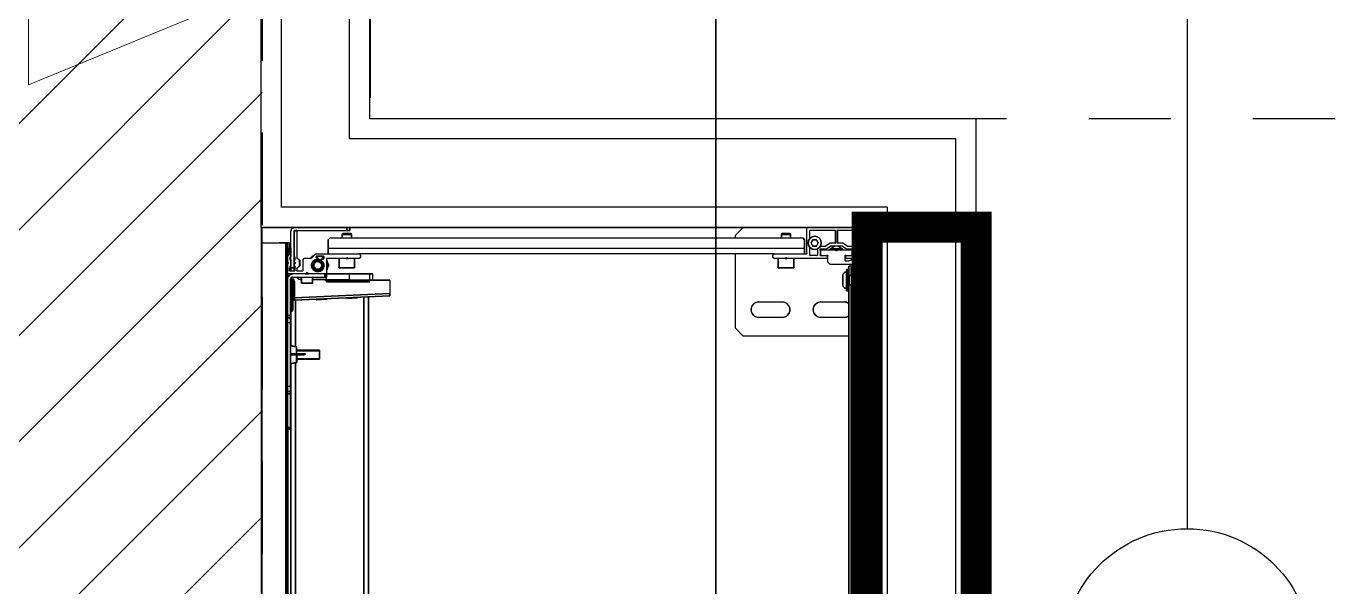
# Model space of a CAD drawing. Header units: centimetres. Extents: x -58072 to 12532, y -30603 to 6224.
# Drawn here: x 10815 to 10899.3, y 4366.7 to 4402.8 of the extents above; entities that cross this region are included whole.
import ezdxf

# ---------------------------------------------------------------- set-up
doc = ezdxf.new("R2010")
doc.units = ezdxf.units.CM
for name, pattern in [('ISO-03', [1.5, 0.6, -0.9]), ('Style de ligne -1', [0.41664, 0.20828, -0.20836]), ('VW-01', [0.41656, 0.20828, -0.20828])]:
    doc.linetypes.add(name, pattern=pattern)
for name, color, linetype in [('B Aménagement intérieur', 252, 'Continuous'), ('B Faux plafonds', 252, 'Continuous'), ('B Faux plafonds_Hatch', 9, 'Continuous'), ('B Général', 252, 'Continuous'), ('C ANNOTATIONS-prestations', 252, 'Continuous'), ('C ANNOTATIONS-textes-numérotation gaine', 252, 'ISO-03'), ('D SURFACES-shab', 252, 'Continuous'), ('F REMPLISSAGE-vert clair', 252, 'Continuous'), ('F REMPLISSAGE-vert foncé', 252, 'Continuous'), ('MTI900_Alu', 252, 'Continuous'), ('prlm-CHAUFF', 4, 'Continuous'), ('prlm-GT', 242, 'Continuous'), ('prlm-MOD-PB', 123, 'Continuous'), ('prlm-VMC', 93, 'Continuous')]:
    doc.layers.add(name, color=color, linetype=linetype)
doc.layers.add('prlm-ZEROPLOT', color=254, linetype='Continuous', plot=False)
doc.layers.get('prlm-CHAUFF').off()

# ---------------------------------------------------------------- blocks, each defined once
blk = doc.blocks.new('B 60.Groupe-42-1')
at = {"layer": 'B Général', "linetype": 'VW-01', "ltscale": 25.4, "flags": 128}
blk.add_lwpolyline([(10837.153, 4436.229), (10901.453, 4436.229), (10901.453, 4396.88), (10837.153, 4396.88)], close=True, dxfattribs=at)
blk = doc.blocks.new('B 70.MTI900_Alu_390')
at = {"layer": 'MTI900_Alu', "color": 1, "linetype": 'Continuous'}
for p, q in [((-4.225, 0), (4.225, 0)), ((4.278, 0), (4.225, 0)), ((4.225, -0.07), (4.225, 0)), ((4.472, 0), (4.278, 0)), ((4.475, 0), (4.472, 0)), ((4.475, -0.003), (4.475, 0)), ((3.96, -0.073), (3.96, -0.097)), ((4.13, -0.07), (3.963, -0.07)), ((4.105, -0.025), (4.165, -0.025)), ((4.105, -0.025), (4.105, -0.07)), ((4.135, -0.075), (4.13, -0.07)), ((4.14, -0.07), (4.135, -0.075)), ((4.267, -0.07), (4.14, -0.07)), ((4.165, -0.07), (4.165, -0.025)), ((4.27, -0.0895), (4.27, -0.073)), ((4.275, -0.003), (4.275, -0.137)), ((4.293, -0.021), (4.293, -0.074)), ((4.3467, -0.018), (4.296, -0.018)), ((4.296, -0.077), (4.3306, -0.077)), ((4.355, -0.0385), (4.375, -0.0269)), ((4.355, -0.0615), (4.355, -0.0385)), ((4.375, -0.0731), (4.355, -0.0615)), ((4.375, -0.0269), (4.395, -0.0385)), ((4.395, -0.0615), (4.375, -0.0731)), ((4.395, -0.0385), (4.395, -0.0615)), ((4.454, -0.018), (4.4033, -0.018)), ((4.457, -0.191), (4.457, -0.021)), ((4.475, -0.387), (4.475, -0.003)), ((-4.105, -0.105), (4.105, -0.105)), ((-4.1, -0.12), (4.1, -0.12)), ((-3.96, -0.09), (3.96, -0.09)), ((3.775, -0.12), (3.775, -0.8)), ((3.895, -0.15), (3.895, -0.3)), ((3.963, -0.1), (4.229, -0.1)), ((3.995, -0.3), (3.995, -0.15)), ((4.067, -0.12), (4.067, -0.125)), ((4.067, -0.125), (4.203, -0.125)), ((4.067, -0.125), (4.067, -0.135)), ((4.067, -0.135), (4.203, -0.135)), ((4.105, -0.115), (4.095, -0.125)), ((4.1025, -0.158), (4.1675, -0.158)), ((4.105, -0.1), (4.105, -0.115)), ((4.165, -0.115), (4.105, -0.115)), ((4.165, -0.115), (4.165, -0.1)), ((4.165, -0.105), (4.225, -0.105)), ((4.175, -0.125), (4.165, -0.115)), ((4.17, -0.12), (4.225, -0.12)), ((4.203, -0.125), (4.203, -0.12)), ((4.203, -0.135), (4.203, -0.125)), ((4.225, -0.105), (4.225, -0.1)), ((4.225, -0.105), (4.225, -0.12)), ((4.235, -0.1), (4.235, -0.24)), ((4.26, -0.142), (4.26, -0.1205)), ((4.2602, -0.1195), (4.2698, -0.0905)), ((4.292, -0.145), (4.263, -0.145)), ((4.278, -0.14), (4.292, -0.14)), ((4.295, -0.137), (4.295, -0.098)), ((4.295, -0.137), (4.295, -0.142)), ((4.298, -0.095), (4.332, -0.095)), ((4.327, -0.1), (4.298, -0.1)), ((4.33, -0.195), (4.33, -0.103)), ((4.3377, -0.16), (4.33, -0.16)), ((4.33, -0.1677), (4.3421, -0.1677)), ((4.335, -0.098), (4.335, -0.1341)), ((4.3355, -0.1358), (4.3545, -0.1642)), ((4.3377, -0.16), (4.3377, -0.24)), ((4.355, -0.19), (4.3377, -0.16)), ((4.353, -0.0864), (4.353, -0.1286)), ((4.3535, -0.1303), (4.3725, -0.1588)), ((4.355, -0.1659), (4.355, -0.2341)), ((4.373, -0.1605), (4.373, -0.191)), ((4.235, -0.24), (4.25, -0.255)), ((4.33, -0.195), (4.325, -0.2)), ((4.325, -0.2), (4.33, -0.205)), ((4.33, -0.297), (4.33, -0.205)), ((4.33, -0.2323), (4.3421, -0.2323)), ((4.33, -0.24), (4.3377, -0.24)), ((4.3545, -0.2358), (4.335, -0.265)), ((4.3377, -0.24), (4.355, -0.21)), ((4.373, -0.2404), (4.3535, -0.2697)), ((4.373, -0.209), (4.373, -0.2404)), ((4.454, -0.194), (4.376, -0.194)), ((4.376, -0.206), (4.454, -0.206)), ((4.457, -0.369), (4.457, -0.209)), ((4.25, -0.255), (4.292, -0.255)), ((4.275, -0.263), (4.275, -0.52)), ((4.292, -0.26), (4.278, -0.26)), ((4.293, -0.326), (4.293, -0.369)), ((4.295, -0.258), (4.295, -0.263)), ((4.295, -0.302), (4.295, -0.263)), ((4.328, -0.323), (4.296, -0.323)), ((4.298, -0.3), (4.327, -0.3)), ((4.332, -0.305), (4.298, -0.305)), ((4.335, -0.265), (4.335, -0.302)), ((4.353, -0.2714), (4.353, -0.3036)), ((4.355, -0.3285), (4.375, -0.3169)), ((4.355, -0.3515), (4.355, -0.3285)), ((4.375, -0.3169), (4.395, -0.3285)), ((4.395, -0.3285), (4.395, -0.3515)), ((4.296, -0.372), (4.3467, -0.372)), ((4.305, -0.6), (4.305, -0.393)), ((4.34, -0.405), (4.305, -0.405)), ((4.308, -0.39), (4.472, -0.39)), ((4.34, -0.405), (4.34, -3.475)), ((4.395, -0.405), (4.34, -0.405)), ((4.375, -0.3631), (4.355, -0.3515)), ((4.395, -0.3515), (4.375, -0.3631)), ((4.405, -0.415), (4.395, -0.405)), ((4.4033, -0.372), (4.454, -0.372)), ((4.405, -0.415), (4.405, -3.465)), ((4.475, -0.8), (4.475, -0.387)), ((4.215, -0.475), (4.215, -0.575)), ((4.275, -0.475), (4.215, -0.475)), ((4.43, -0.495), (4.405, -0.495)), ((4.43, -0.495), (4.43, -0.555)), ((4.435, -0.5), (4.43, -0.495)), ((4.435, -0.55), (4.435, -0.5)), ((3.895, -0.55), (3.895, -0.7)), ((3.995, -0.7), (3.995, -0.55)), ((4.215, -0.575), (4.275, -0.575)), ((4.275, -0.52), (4.2779, -0.5229)), ((4.275, -0.52), (4.275, -0.53)), ((4.2779, -0.5271), (4.275, -0.53)), ((4.275, -0.53), (4.275, -0.6)), ((4.405, -0.555), (4.43, -0.555)), ((4.43, -0.555), (4.435, -0.55)), ((4.285, -0.61), (4.295, -0.61)), ((4.305, -0.6), (4.305, -3.277)), ((3.775, -0.8), (3.825, -0.85)), ((4.425, -0.85), (4.475, -0.8)), ((3.825, -0.85), (4.305, -0.85)), ((4.405, -0.85), (4.425, -0.85)), ((4.0071, -3.6913), (4.035, -3.077)), ((4.05, -3.077), (4.0221, -3.692)), ((4.035, -3.077), (4.05, -3.077)), ((4.1351, -3.077), (4.05, -3.077)), ((4.136, -3.497), (4.1351, -3.077)), ((4.1353, -3.187), (4.175, -3.187)), ((4.175, -3.187), (4.175, -3.207)), ((4.0287, -3.215), (-0.1325, -3.215)), ((4.0274, -3.245), (-0.1325, -3.245)), ((4.0173, -3.3556), (4.0205, -3.2854)), ((4.0255, -3.2857), (4.0205, -3.2854)), ((4.125, -3.207), (4.125, -3.487)), ((4.125, -3.207), (4.175, -3.207)), ((4.175, -3.207), (4.175, -3.337)), ((4.275, -3.277), (4.275, -3.3458)), ((4.295, -3.267), (4.285, -3.267)), ((4.305, -3.5528), (4.305, -3.277)), ((4.0173, -3.3556), (4.0223, -3.3558)), ((4.14, -3.337), (4.175, -3.337)), ((4.14, -3.487), (4.14, -3.337)), ((4.175, -3.337), (4.175, -3.487)), ((4.215, -3.305), (4.215, -3.405)), ((4.275, -3.305), (4.215, -3.305)), ((4.275, -3.3458), (4.275, -3.3582)), ((4.275, -3.3582), (4.275, -3.484)), ((4.2759, -3.3479), (4.2779, -3.3499)), ((4.2779, -3.3541), (4.2759, -3.3561)), ((4.43, -3.325), (4.405, -3.325)), ((4.43, -3.325), (4.43, -3.385)), ((4.435, -3.33), (4.43, -3.325)), ((4.435, -3.38), (4.435, -3.33)), ((4.455, -3.355), (4.455, -3.335)), ((4.455, -3.335), (4.475, -3.335)), ((4.455, -3.69), (4.455, -3.355)), ((4.475, -3.355), (4.455, -3.355)), ((4.475, -3.335), (4.475, -3.355)), ((4.475, -3.69), (4.475, -3.355)), ((4.215, -3.405), (4.275, -3.405)), ((4.405, -3.385), (4.43, -3.385)), ((4.43, -3.385), (4.435, -3.38)), ((3.625, -3.532), (3.685, -3.532)), ((3.625, -3.532), (3.625, -3.682)), ((3.6311, -3.682), (3.6311, -3.532)), ((3.6789, -3.682), (3.6789, -3.532)), ((3.685, -3.682), (3.685, -3.532)), ((4.0084, -3.5518), (4.0116, -3.4816)), ((4.0166, -3.4819), (4.0116, -3.4816)), ((4.125, -3.487), (4.14, -3.487)), ((4.14, -3.4972), (4.136, -3.497)), ((4.14, -3.487), (4.155, -3.487)), ((4.14, -3.487), (4.14, -3.577)), ((4.155, -3.487), (4.175, -3.487)), ((4.155, -3.497), (4.155, -3.487)), ((4.155, -3.702), (4.155, -3.497)), ((4.175, -3.497), (4.155, -3.497)), ((4.175, -3.487), (4.175, -3.49)), ((4.175, -3.49), (4.175, -3.6008)), ((4.272, -3.487), (4.178, -3.487)), ((4.195, -3.5614), (4.195, -3.5226)), ((4.22, -3.4778), (4.23, -3.472)), ((4.23, -3.472), (4.24, -3.4778)), ((4.268, -3.521), (4.2657, -3.521)), ((4.271, -3.507), (4.271, -3.518)), ((4.287, -3.504), (4.274, -3.504)), ((4.2854, -3.504), (4.29, -3.5066)), ((4.29, -3.549), (4.29, -3.507)), ((4.34, -3.475), (4.305, -3.475)), ((4.395, -3.475), (4.34, -3.475)), ((4.395, -3.475), (4.405, -3.465)), ((4.0084, -3.5518), (4.0134, -3.552)), ((4.115, -3.577), (4.115, -3.647)), ((4.155, -3.577), (4.115, -3.577)), ((4.175, -3.6232), (4.175, -3.6008)), ((4.175, -3.6232), (4.175, -3.734)), ((4.1759, -3.6029), (4.1829, -3.6099)), ((4.1829, -3.6141), (4.1759, -3.6211)), ((4.2729, -3.542), (4.276, -3.542)), ((4.276, -3.627), (4.276, -3.5842)), ((4.2769, -3.5821), (4.3041, -3.5549)), ((4.279, -3.545), (4.279, -3.549)), ((4.2906, -3.577), (4.2806, -3.5828)), ((4.282, -3.552), (4.287, -3.552)), ((4.2906, -3.5684), (4.2906, -3.577)), ((3.6044, -3.685), (-0.15, -3.685)), ((3.605, -3.682), (3.598, -3.717)), ((3.655, -3.682), (3.605, -3.682)), ((3.655, -3.6411), (3.655, -3.6275)), ((3.66, -3.6275), (3.655, -3.6275)), ((3.655, -3.717), (3.655, -3.6411)), ((3.66, -3.6411), (3.655, -3.6411)), ((3.66, -3.6411), (3.66, -3.6275)), ((3.66, -3.717), (3.66, -3.6411)), ((3.705, -3.682), (3.66, -3.682)), ((3.712, -3.717), (3.705, -3.682)), ((4.0074, -3.685), (3.7056, -3.685)), ((3.945, -3.702), (3.965, -3.702)), ((3.965, -3.702), (4.105, -3.702)), ((3.965, -3.712), (3.965, -3.702)), ((4.007, -3.6925), (4.0071, -3.6913)), ((4.0071, -3.6913), (4.0221, -3.692)), ((4.0221, -3.692), (4.022, -3.6925)), ((4.0221, -3.692), (4.125, -3.692)), ((4.105, -3.702), (4.125, -3.702)), ((4.105, -3.712), (4.105, -3.702)), ((4.115, -3.647), (4.155, -3.647)), ((4.125, -3.692), (4.125, -3.702)), ((4.14, -3.647), (4.14, -3.6567)), ((4.195, -3.674), (4.195, -3.64)), ((4.195, -3.722), (4.195, -3.693)), ((4.195, -3.695), (4.215, -3.695)), ((4.198, -3.637), (4.266, -3.637)), ((4.2109, -3.677), (4.198, -3.677)), ((4.198, -3.69), (4.2252, -3.69)), ((4.2221, -3.6633), (4.2134, -3.6757)), ((4.215, -3.695), (4.45, -3.695)), ((4.215, -3.695), (4.215, -3.715)), ((4.2654, -3.662), (4.2246, -3.662)), ((4.227, -3.657), (4.225, -3.659)), ((4.265, -3.659), (4.225, -3.659)), ((4.225, -3.659), (4.225, -3.662)), ((4.225, -3.69), (4.225, -3.695)), ((4.263, -3.657), (4.227, -3.657)), ((4.228, -3.692), (4.2367, -3.692)), ((4.2293, -3.657), (4.2293, -3.662)), ((4.2293, -3.69), (4.2293, -3.695)), ((4.2429, -3.6871), (4.2388, -3.6911)), ((4.2512, -3.6911), (4.2471, -3.6871)), ((4.2533, -3.692), (4.2625, -3.692)), ((4.2607, -3.657), (4.2607, -3.662)), ((4.2607, -3.69), (4.2607, -3.695)), ((4.265, -3.659), (4.263, -3.657)), ((4.265, -3.662), (4.265, -3.659)), ((4.265, -3.695), (4.265, -3.69)), ((4.2827, -3.69), (4.2653, -3.69)), ((4.2766, -3.6757), (4.2679, -3.6633)), ((4.452, -3.677), (4.2791, -3.677)), ((4.2855, -3.692), (4.445, -3.692)), ((4.455, -3.682), (4.455, -3.68)), ((-4.375, -3.737), (4.375, -3.737)), ((4.375, -3.747), (-4.375, -3.747)), ((-0.1667, -3.735), (3.175, -3.735)), ((-0.16, -3.715), (3.5984, -3.715)), ((3.175, -3.717), (3.185, -3.717)), ((3.175, -3.737), (3.175, -3.717)), ((3.185, -3.717), (3.4033, -3.717)), ((3.185, -3.717), (3.185, -3.737)), ((3.4033, -3.737), (3.4033, -3.717)), ((3.4033, -3.717), (3.4168, -3.717)), ((3.4168, -3.717), (3.45, -3.717)), ((3.4168, -3.717), (3.4168, -3.737)), ((3.45, -3.717), (3.86, -3.717)), ((3.45, -3.717), (3.45, -3.737)), ((3.7116, -3.715), (3.935, -3.715)), ((3.86, -3.717), (3.8932, -3.717)), ((3.86, -3.717), (3.86, -3.737)), ((3.8932, -3.717), (3.9067, -3.717)), ((3.8932, -3.737), (3.8932, -3.717)), ((3.9067, -3.717), (4.14, -3.717)), ((3.9067, -3.717), (3.9067, -3.737)), ((3.935, -3.717), (3.935, -3.712)), ((3.965, -3.712), (3.935, -3.712)), ((3.965, -3.712), (3.965, -3.717)), ((4.105, -3.712), (3.965, -3.712)), ((4.105, -3.717), (4.105, -3.712)), ((4.135, -3.712), (4.105, -3.712)), ((4.135, -3.712), (4.135, -3.717)), ((4.165, -3.7265), (4.165, -3.737)), ((4.175, -3.734), (4.175, -3.737)), ((4.215, -3.715), (4.195, -3.715)), ((4.198, -3.725), (4.212, -3.725)), ((4.215, -3.715), (4.45, -3.715)), ((4.215, -3.72), (4.2251, -3.72)), ((4.215, -3.722), (4.215, -3.72)), ((4.2249, -3.7161), (4.221, -3.72)), ((4.2287, -3.7161), (4.2249, -3.7161)), ((4.2595, -3.715), (4.231, -3.715)), ((4.2429, -3.7321), (4.2379, -3.737)), ((4.2486, -3.7335), (4.2414, -3.7335)), ((4.2521, -3.737), (4.2471, -3.7321)), ((4.2651, -3.7161), (4.2618, -3.7161)), ((4.269, -3.72), (4.2651, -3.7161)), ((4.2654, -3.72), (4.2826, -3.72)), ((4.342, -3.715), (4.2885, -3.715)), ((4.295, -3.734), (4.295, -3.73)), ((4.298, -3.727), (4.342, -3.727)), ((4.378, -3.727), (4.298, -3.727)), ((4.298, -3.727), (4.298, -3.737)), ((4.345, -3.724), (4.345, -3.718)), ((4.375, -3.737), (4.375, -3.747)), ((4.375, -3.747), (4.378, -3.747)), ((4.375, -3.792), (4.375, -3.747)), ((4.375, -3.902), (4.375, -3.792)), ((4.378, -3.747), (4.378, -3.727)), ((-4.375, -3.902), (4.375, -3.902))]:
    blk.add_line(p, q, dxfattribs=at)
for centre, radius in [((4.375, -0.05), 0.0425), ((4.375, -0.34), 0.0425), ((4.23, -3.542), 0.035), ((4.23, -3.542), 0.03), ((4.23, -3.542), 0.025)]:
    blk.add_circle(centre, radius, dxfattribs=at)
for centre, radius, start, end in [((4.278, -0.003), 0.003, 90, 180), ((4.472, -0.003), 0.003, 0, 90), ((3.963, -0.073), 0.003, 90, 180), ((4.267, -0.073), 0.003, 0, 90), ((4.296, -0.021), 0.003, 90, 180), ((4.296, -0.074), 0.003, 180, 270), ((4.3306, -0.067), 0.01, 270, 326.3475), ((4.3467, -0.021), 0.003, 84.51824, 90), ((4.4033, -0.021), 0.003, 90, 95.48179), ((4.454, -0.021), 0.003, 0, 90), ((3.945, -0.15), 0.05, 143.1301, 180), ((3.963, -0.097), 0.003, 180, 270), ((3.945, -0.15), 0.05, 0, 36.8699), ((4.1025, -0.138), 0.02, 171.37307, 270), ((4.1025, -0.133), 0.02, 185.73917, 187.18076), ((4.1675, -0.138), 0.02, 270, 8.62693), ((4.1675, -0.133), 0.02, 352.81924, 354.26083), ((4.232, -0.1), 0.003, 0, 180), ((4.263, -0.1205), 0.003, 161.56505, 180), ((4.263, -0.142), 0.003, 180, 270), ((4.267, -0.0895), 0.003, 341.56505, 0), ((4.278, -0.137), 0.003, 180, 270), ((4.292, -0.137), 0.003, 270, 0), ((4.292, -0.142), 0.003, 270, 0), ((4.298, -0.098), 0.003, 90, 180), ((4.298, -0.103), 0.003, 90, 180), ((4.327, -0.103), 0.003, 0, 90), ((4.332, -0.098), 0.003, 0, 90), ((4.338, -0.1341), 0.003, 180, 213.69007), ((4.356, -0.1286), 0.003, 180, 213.69007), ((4.352, -0.1659), 0.003, 0, 33.69007), ((4.37, -0.1605), 0.003, 0, 33.69007), ((4.352, -0.2341), 0.003, 326.30993, 0), ((4.376, -0.191), 0.003, 180, 270), ((4.376, -0.209), 0.003, 90, 180), ((4.454, -0.191), 0.003, 270, 0), ((4.454, -0.209), 0.003, 0, 90), ((3.945, -0.3), 0.05, 180, 0), ((4.278, -0.263), 0.003, 90, 180), ((4.292, -0.258), 0.003, 0, 90), ((4.292, -0.263), 0.003, 0, 90), ((4.296, -0.326), 0.003, 90, 180), ((4.298, -0.297), 0.003, 180, 270), ((4.298, -0.302), 0.003, 180, 270), ((4.327, -0.297), 0.003, 270, 0), ((4.328, -0.333), 0.01, 46.14901, 90), ((4.332, -0.302), 0.003, 270, 0), ((4.356, -0.2714), 0.003, 146.30993, 180), ((4.296, -0.369), 0.003, 180, 270), ((4.308, -0.393), 0.003, 90, 180), ((4.3467, -0.369), 0.003, 270, 275.48176), ((4.4033, -0.369), 0.003, 264.51819, 270), ((4.454, -0.369), 0.003, 270, 0), ((4.472, -0.387), 0.003, 270, 0), ((3.945, -0.55), 0.05, 0, 180), ((4.2758, -0.525), 0.003, 315, 45), ((4.285, -0.6), 0.01, 180, 270), ((4.295, -0.6), 0.01, 270, 0), ((3.945, -0.7), 0.05, 180, 0), ((4.285, -3.277), 0.01, 90, 180), ((4.295, -3.277), 0.01, 0, 90), ((4.278, -3.3458), 0.003, 180, 225), ((4.278, -3.3582), 0.003, 135, 180), ((4.2758, -3.352), 0.003, 315, 45), ((4.178, -3.49), 0.003, 90, 180), ((4.23, -3.542), 0.04, 33.92723, 355.99937), ((4.23, -3.542), 0.065, 57.79577, 122.20423), ((4.23, -3.542), 0.06, 66.44354, 113.55646), ((4.2657, -3.518), 0.003, 213.92723, 270), ((4.23, -3.542), 0.04, 0, 33.92723), ((4.268, -3.518), 0.003, 270, 0), ((4.274, -3.507), 0.003, 90, 180), ((4.272, -3.484), 0.003, 270, 0), ((4.23, -3.542), 0.06, 0, 39.29648), ((4.23, -3.542), 0.065, 22.61986, 35.77582), ((4.287, -3.507), 0.003, 0, 90), ((4.178, -3.6008), 0.003, 180, 225), ((4.178, -3.6232), 0.003, 135, 180), ((4.1808, -3.612), 0.003, 315, 45), ((4.2729, -3.545), 0.003, 90, 175.99937), ((4.23, -3.542), 0.04, 355.99937, 0), ((4.276, -3.545), 0.003, 0, 90), ((4.23, -3.542), 0.065, 315.04746, 333.83802), ((4.279, -3.5842), 0.003, 135, 180), ((4.282, -3.549), 0.003, 180, 270), ((4.287, -3.549), 0.003, 270, 0), ((4.23, -3.542), 0.06, 351.491, 0), ((4.302, -3.5528), 0.003, 315, 0), ((3.945, -3.712), 0.01, 90, 180), ((3.997, -3.692), 0.01, 270, 357.39744), ((4.125, -3.712), 0.02, 347.58795, 90), ((4.125, -3.712), 0.01, 0, 90), ((4.16, -3.6567), 0.02, 180, 230.11594), ((4.14, -3.702), 0.035, 270, 0), ((4.14, -3.702), 0.015, 270, 0), ((4.1151, -3.7104), 0.05, 37.08606, 50.11594), ((4.198, -3.64), 0.003, 90, 180), ((4.198, -3.674), 0.003, 180, 270), ((4.198, -3.693), 0.003, 90, 180), ((4.2109, -3.674), 0.003, 270, 325.00798), ((4.2246, -3.665), 0.003, 90, 145.00798), ((4.2252, -3.693), 0.003, 19.47122, 90), ((4.2367, -3.689), 0.003, 270, 315), ((4.245, -3.6892), 0.003, 45, 135), ((4.2533, -3.689), 0.003, 225, 270), ((4.2653, -3.693), 0.003, 90, 160.52878), ((4.2654, -3.665), 0.003, 34.99202, 90), ((4.266, -3.627), 0.01, 270, 0), ((4.2791, -3.674), 0.003, 214.99202, 270), ((4.2827, -3.693), 0.003, 19.47122, 90), ((4.445, -3.682), 0.01, 270, 0), ((4.45, -3.69), 0.025, 270, 0), ((4.45, -3.69), 0.005, 270, 0), ((4.452, -3.68), 0.003, 0, 90), ((4.178, -3.734), 0.003, 180, 270), ((4.198, -3.722), 0.003, 180, 270), ((4.212, -3.722), 0.003, 270, 0), ((4.215, -3.715), 0.01, 353.93882, 0), ((4.2251, -3.717), 0.003, 270, 350.40593), ((4.231, -3.718), 0.003, 90, 170.40593), ((4.245, -3.7342), 0.003, 45, 135), ((4.2595, -3.718), 0.003, 9.59407, 90), ((4.2654, -3.717), 0.003, 189.59407, 270), ((4.275, -3.715), 0.01, 180, 186.06118), ((4.2826, -3.717), 0.003, 270, 350.40593), ((4.2885, -3.718), 0.003, 90, 170.40593), ((4.292, -3.734), 0.003, 270, 0), ((4.298, -3.73), 0.003, 90, 180), ((4.342, -3.718), 0.003, 0, 90), ((4.342, -3.724), 0.003, 270, 0)]:
    blk.add_arc(centre, radius, start, end, dxfattribs=at)
for centre, major_axis, ratio, start_param, end_param in [((3.997, -3.692), (-0.025, 0), 0.4, 1.570796, 3.096169), ((4.022, -3.6931), (-0.015, 0.0007), 0.045361, -1.568734, 0)]:
    blk.add_ellipse(centre, major_axis=major_axis, ratio=ratio, start_param=start_param, end_param=end_param, dxfattribs=at)
blk = doc.blocks.new('xi.be')
at = {"layer": 'prlm-VMC', "color": 0, "linetype": 'ByBlock', "lineweight": 5, "flags": 128}
blk.add_lwpolyline([(-6.173, -15.004), (6.173, -15.004), (0, 0)], close=True, dxfattribs=at)
at = {"layer": 'prlm-VMC', "color": 0, "linetype": 'ByBlock', "lineweight": 5}
blk.add_solid([(0, -1), (5.173, -14.004), (-5.173, -14.004), (0, -1)], dxfattribs=at)
blk = doc.blocks.new('B 60.WC-plan-PMR')
at = {"layer": 'B Général', "linetype": 'Style de ligne -1', "ltscale": 25.4, "flags": 128}
blk.add_lwpolyline([(-114.5, 112.5), (15.5, 112.5), (15.5, 32.5), (-114.5, 32.5)], close=True, dxfattribs=at)
blk = doc.blocks.new('B 60.Gaine 150_70')
at = {"layer": 'B Général', "linetype": 'Continuous'}
blk.add_line((18.5, 36.305), (-69, 36.305), dxfattribs=at)
at = {"layer": 'B Général', "linetype": 'Continuous', "flags": 128}
for points in [[(-70, 36.305), (19.5, 36.305), (19.5, -2.715), (-70, -2.715)], [(-70, -2.7), (-70, 36.3), (19.5, 36.3), (19.5, -2.7)]]:
    blk.add_lwpolyline(points, close=True, dxfattribs=at)
at = {"layer": 'C ANNOTATIONS-prestations'}
for p, q in [((18.5, 36.305), (18.5, 35.205)), ((-69, 34.755), (18.5, 34.755)), ((18.5, 34.655), (-69, 34.655)), ((6.5, 34.635), (-22.817, 34.635)), ((6.5, 34.455), (6.5, 34.655)), ((6.6, 34.655), (6.6, 34.455)), ((8.783, 34.455), (8.783, 34.655)), ((8.918, 34.655), (8.918, 34.455)), ((9.25, 34.455), (9.25, 34.655)), ((13.35, 34.455), (13.35, 34.655)), ((13.682, 34.455), (13.682, 34.655)), ((13.817, 34.655), (13.817, 34.455)), ((16.4, 34.655), (16.4, 34.55)), ((16.5, 34.655), (16.5, 34.625)), ((16.5, 33.517), (16.5, 34.625)), ((17.129, 34.655), (17.179, 34.606)), ((17.164, 34.62), (17.236, 34.62)), ((17.221, 34.606), (17.271, 34.655)), ((17.7, 34.625), (17.7, 34.585)), ((17.73, 34.555), (17.73, 34.655)), ((18.5, 34.755), (18.5, 35.205)), ((18.5, 34.755), (18.53, 34.755)), ((18.5, 34.755), (18.5, 34.655)), ((18.53, 34.755), (18.53, 34.555)), ((10.724, 34.435), (-22.75, 34.435)), ((-22.65, 34.135), (10.784, 34.135)), ((6.6, 34.455), (6.5, 34.455)), ((6.6, 34.455), (8.783, 34.455)), ((8.918, 34.455), (8.783, 34.455)), ((9.25, 34.455), (8.918, 34.455)), ((13.35, 34.455), (9.25, 34.455)), ((10.72, 34.455), (10.8, 34.055)), ((11.3, 34.055), (10.8, 34.055)), ((11, 34.055), (11, 32.605)), ((11.061, 34.055), (11.061, 32.605)), ((11.3, 33.646), (11.3, 34.455)), ((11.35, 33.646), (11.35, 34.455)), ((11.35, 34.055), (11.8, 34.055)), ((11.539, 34.055), (11.539, 32.605)), ((11.6, 32.605), (11.6, 34.055)), ((11.8, 34.055), (11.88, 34.455)), ((11.816, 34.135), (14.824, 34.135)), ((14.1, 34.435), (11.876, 34.435)), ((13.682, 34.455), (13.35, 34.455)), ((13.817, 34.455), (13.682, 34.455)), ((13.817, 34.455), (16.15, 34.455)), ((14.1, 34.405), (14.1, 34.455)), ((14.1, 34.405), (14.4, 34.405)), ((14.4, 34.305), (14.2, 34.305)), ((14.4, 34.455), (14.4, 34.405)), ((14.4, 34.405), (15.8, 34.405)), ((14.4, 34.305), (14.4, 34.405)), ((15.8, 34.305), (14.4, 34.305)), ((14.821, 34.198), (14.82, 34.21)), ((14.821, 34.198), (14.971, 34.205)), ((15.1, 28.055), (14.821, 34.198)), ((14.97, 34.21), (14.971, 34.205)), ((16, 34.205), (14.971, 34.205)), ((14.971, 34.205), (15.25, 28.055)), ((15.8, 34.405), (15.8, 34.455)), ((15.8, 34.405), (16.1, 34.405)), ((15.8, 34.305), (15.8, 34.405)), ((16, 34.305), (15.8, 34.305)), ((15.9, 33.755), (15.9, 33.055)), ((16.3, 33.755), (15.9, 33.755)), ((16, 34.305), (16, 34.205)), ((16.1, 34.455), (16.1, 34.405)), ((16.15, 33.852), (16.15, 33.755)), ((16.3, 34.305), (16.3, 32.255)), ((16.7, 34.505), (16.7, 34.215)), ((16.7, 34.435), (16.9, 34.435)), ((16.9, 34.235), (16.7, 34.235)), ((16.7, 34.025), (16.7, 33.685)), ((16.87, 34.535), (16.73, 34.535)), ((17.002, 34.185), (16.73, 34.185)), ((16.859, 34.055), (16.73, 34.055)), ((16.971, 33.918), (16.884, 34.042)), ((16.9, 34.485), (16.9, 34.505)), ((17.001, 34.485), (16.9, 34.485)), ((16.9, 34.435), (19.25, 34.435)), ((16.9, 34.435), (16.9, 34.235)), ((16.9, 34.235), (19.25, 34.235)), ((16.96, 34.485), (16.999, 34.446)), ((17.404, 33.905), (16.996, 33.905)), ((16.999, 34.446), (17.037, 34.446)), ((17, 34.235), (17, 34.185)), ((17, 33.905), (17, 33.875)), ((17, 33.875), (17.4, 33.875)), ((17, 33.875), (17.02, 33.855)), ((17.02, 33.855), (17.38, 33.855)), ((17.03, 34.205), (17.129, 34.205)), ((17.043, 34.185), (17.043, 34.235)), ((17.043, 33.855), (17.043, 33.905)), ((17.345, 34.435), (17.06, 34.435)), ((17.129, 34.205), (17.179, 34.156)), ((17.221, 34.156), (17.271, 34.205)), ((17.271, 34.205), (17.375, 34.205)), ((17.357, 34.185), (17.357, 34.235)), ((17.357, 33.855), (17.357, 33.905)), ((17.368, 34.446), (17.401, 34.446)), ((17.38, 33.855), (17.4, 33.875)), ((17.4, 34.185), (17.4, 34.235)), ((17.4, 33.875), (17.4, 33.905)), ((17.401, 34.446), (17.44, 34.485)), ((17.403, 34.185), (17.577, 34.185)), ((17.576, 34.485), (17.404, 34.485)), ((17.516, 34.042), (17.429, 33.918)), ((19.27, 34.055), (17.541, 34.055)), ((17.605, 34.205), (19.2, 34.205)), ((18.17, 34.435), (17.635, 34.435)), ((17.73, 34.555), (18.17, 34.555)), ((18.53, 34.555), (17.73, 34.555)), ((18.2, 34.525), (18.2, 34.465)), ((19.3, 34.185), (19.3, 30.835)), ((19.3, 34.105), (19.3, 34.085)), ((19.5, 34.185), (19.5, 30.835)), ((11.3, 33.51), (11.3, 33.646)), ((11.35, 33.646), (11.3, 33.646)), ((11.35, 33.51), (11.3, 33.51)), ((11.35, 33.51), (11.35, 33.646)), ((15.9, 33.055), (16.3, 33.055)), ((16.15, 33.055), (16.15, 32.155)), ((16.5, 33.517), (16.5, 33.293)), ((16.5, 32.185), (16.5, 33.293)), ((16.579, 33.426), (16.509, 33.496)), ((16.509, 33.314), (16.579, 33.384)), ((16.7, 32.899), (16.7, 32.511)), ((16.73, 33.655), (17.41, 33.655)), ((17.51, 33.555), (17.51, 33.127)), ((17.519, 33.106), (17.791, 32.834)), ((17.556, 33.113), (17.656, 33.055)), ((17.656, 33.055), (17.656, 32.969)), ((11.6, 32.605), (11, 32.605)), ((14.884, 32.805), (14.834, 32.803)), ((14.866, 32.101), (14.834, 32.803)), ((14.866, 32.101), (14.916, 32.104)), ((16, 32.155), (16, 29.355)), ((16, 32.155), (16.15, 32.155)), ((16.101, 28.055), (16.11, 32.255)), ((16.11, 32.255), (16.15, 32.257)), ((16.15, 32.155), (16.3, 32.155)), ((16.15, 32.155), (16.15, 30.655)), ((16.3, 32.255), (16.5, 32.255)), ((16.3, 32.155), (16.3, 32.255)), ((16.5, 32.155), (16.3, 32.155)), ((16.5, 32.185), (16.5, 32.155)), ((16.5, 32.155), (16.5, 30.655)), ((17.47, 32.155), (16.53, 32.155)), ((17.05, 32.005), (16.95, 32.063)), ((17.15, 32.063), (17.05, 32.005)), ((17.407, 32.495), (17.43, 32.495)), ((17.46, 32.465), (17.46, 32.355)), ((17.51, 32.705), (17.479, 32.705)), ((17.49, 32.325), (17.62, 32.325)), ((17.5, 30.867), (17.5, 32.125)), ((17.54, 32.775), (17.54, 32.735)), ((17.62, 32.805), (17.57, 32.805)), ((17.65, 32.351), (17.604, 32.325)), ((17.65, 32.355), (17.65, 32.775)), ((17.8, 32.813), (17.8, 30.055)), ((16.9, 31.335), (16.9, 30.335)), ((17.5, 31.335), (16.9, 31.335)), ((17.8, 32.035), (18.15, 32.035)), ((18.15, 32.035), (18.7, 32.035)), ((18.15, 1.335), (18.15, 32.035)), ((18.8, 31.935), (18.7, 32.035)), ((18.8, 1.435), (18.8, 31.935)), ((14.973, 30.843), (14.923, 30.841)), ((14.955, 30.139), (14.923, 30.841)), ((16.15, 30.655), (16.5, 30.655)), ((16.5, 30.655), (16.5, 29.355)), ((17.5, 30.867), (17.5, 30.743)), ((17.5, 30.055), (17.5, 30.743)), ((17.529, 30.826), (17.509, 30.846)), ((17.509, 30.764), (17.529, 30.784)), ((19.05, 31.135), (18.8, 31.135)), ((18.8, 30.535), (19.05, 30.535)), ((19.05, 31.135), (19.05, 30.535)), ((19.1, 31.085), (19.05, 31.135)), ((19.05, 30.535), (19.1, 30.585)), ((19.1, 30.585), (19.1, 31.085)), ((19.3, 30.835), (19.5, 30.835)), ((19.3, 30.635), (19.3, 30.835)), ((19.5, 30.635), (19.3, 30.635)), ((19.5, 30.835), (19.5, 30.635)), ((-22.475, 29.735), (15.024, 29.735)), ((14.955, 30.139), (15.005, 30.142)), ((16.9, 30.335), (17.5, 30.335)), ((17.7, 29.955), (17.6, 29.955)), ((17.8, 3.285), (17.8, 30.055)), ((-22.475, 29.435), (15.037, 29.435)), ((16, 29.355), (16.5, 29.355)), ((16.103, 29.155), (16.5, 29.155)), ((16.5, 29.355), (16.5, 29.155)), ((15.25, 28.055), (15.1, 28.055)), ((16.101, 28.055), (15.25, 28.055)), ((12.5, 5.285), (13, 5.785)), ((12.5, -1.515), (12.5, 5.285)), ((13, 5.785), (17.8, 5.785)), ((18.8, 5.785), (19, 5.785)), ((19, 5.785), (19.5, 5.285)), ((19.5, 5.285), (19.5, 1.155)), ((13.7, 2.785), (13.7, 4.285)), ((14.7, 4.285), (14.7, 2.785)), ((17.6, 3.385), (17.7, 3.385)), ((16.9, 3.035), (16.9, 2.035)), ((17.5, 3.035), (16.9, 3.035)), ((17.5, 2.585), (17.5, 3.285)), ((17.529, 2.556), (17.5, 2.585)), ((17.5, 2.585), (17.5, 2.485)), ((17.8, 3.285), (17.8, 1.215)), ((19.05, 2.835), (18.8, 2.835)), ((19.05, 2.835), (19.05, 2.235)), ((19.1, 2.785), (19.05, 2.835)), ((19.1, 2.285), (19.1, 2.785)), ((16.9, 2.035), (17.5, 2.035)), ((17.5, 2.485), (17.529, 2.514)), ((17.5, -0.085), (17.5, 2.485)), ((18.8, 2.235), (19.05, 2.235)), ((19.05, 2.235), (19.1, 2.285)), ((17.68, 0.545), (17.68, 0.975)), ((17.71, 1.005), (18.217, 1.005)), ((17.8, 1.335), (18.15, 1.335)), ((17.83, 1.185), (19.47, 1.185)), ((18.15, 1.335), (18.7, 1.335)), ((18.3, 0.8), (18.5, 0.916)), ((18.5, 0.916), (18.7, 0.8)), ((18.7, 1.335), (18.8, 1.435)), ((18.783, 1.005), (19.29, 1.005)), ((19.32, 0.975), (19.32, -0.625)), ((19.5, 1.155), (19.5, -2.685)), ((13.7, -1.215), (13.7, 0.285)), ((14.7, 0.285), (14.7, -1.215)), ((17.7, 0.305), (17.7, -0.085)), ((18.03, 0.515), (17.71, 0.515)), ((18.07, 0.335), (17.73, 0.335)), ((17.73, 0.285), (18.02, 0.285)), ((18.05, 0.255), (18.05, -0.665)), ((18.1, -0.065), (18.1, 0.305)), ((18.28, -0.001), (18.28, 0.321)), ((18.3, 0.57), (18.3, 0.8)), ((18.5, 0.454), (18.3, 0.57)), ((18.7, 0.57), (18.5, 0.454)), ((18.7, 0.8), (18.7, 0.57)), ((17.25, -0.165), (17.1, -0.315)), ((17.1, -1.715), (17.1, -0.315)), ((17.25, -0.165), (17.67, -0.165)), ((17.67, -0.115), (17.53, -0.115)), ((17.7, -0.135), (17.7, -0.085)), ((18.05, -0.665), (18, -0.715)), ((18, -0.715), (18.05, -0.765)), ((18.127, -0.315), (18.05, -0.315)), ((18.05, -0.392), (18.171, -0.392)), ((18.05, -0.765), (18.05, -1.685)), ((18.295, -0.357), (18.1, -0.065)), ((18.127, -0.315), (18.127, -1.115)), ((18.3, -0.615), (18.127, -0.315)), ((18.127, -1.115), (18.3, -0.815)), ((18.48, -0.311), (18.285, -0.018)), ((18.3, -1.056), (18.3, -0.374)), ((18.48, -0.625), (18.48, -0.311)), ((18.48, -1.11), (18.48, -0.805)), ((19.29, -0.655), (18.51, -0.655)), ((18.51, -0.775), (19.29, -0.775)), ((19.32, -0.805), (19.32, -2.505)), ((15.8, -1.665), (-66.3, -1.665)), ((15.75, -1.515), (-66.25, -1.515)), ((16.78, -1.365), (15.42, -1.365)), ((15.42, -1.365), (15.42, -1.465)), ((16.78, -1.465), (15.42, -1.465)), ((15.42, -1.465), (15.42, -1.515)), ((15.7, -1.465), (15.8, -1.565)), ((16.425, -1.135), (15.775, -1.135)), ((15.8, -1.565), (16.4, -1.565)), ((15.8, -1.565), (15.8, -1.715)), ((16.4, -1.565), (16.5, -1.465)), ((16.4, -1.715), (16.4, -1.565)), ((17, -1.665), (16.4, -1.665)), ((17, -1.515), (16.45, -1.515)), ((16.78, -1.465), (16.78, -1.365)), ((16.78, -1.515), (16.78, -1.465)), ((17, -1.665), (17, -1.515)), ((17, -1.665), (17, -1.715)), ((17.35, -1.295), (17.35, -1.51)), ((17.448, -1.81), (17.352, -1.52)), ((17.67, -1.265), (17.38, -1.265)), ((17.5, -2.685), (17.5, -1.345)), ((17.53, -1.315), (17.67, -1.315)), ((17.7, -1.345), (17.7, -1.295)), ((17.7, -1.345), (17.7, -1.735)), ((18.05, -1.038), (18.171, -1.038)), ((18.05, -1.115), (18.127, -1.115)), ((18.1, -1.735), (18.1, -1.374)), ((18.105, -1.357), (18.295, -1.073)), ((18.28, -1.851), (18.28, -1.429)), ((18.285, -1.412), (18.475, -1.127)), ((14.35, -1.815), (-64.85, -1.815)), ((14.35, -1.985), (14.35, -1.745)), ((14.38, -1.715), (17.04, -1.715)), ((16.05, -2.015), (14.38, -2.015)), ((15.8, -2.015), (15.8, -2.465)), ((16.4, -2.465), (15.8, -2.465)), ((16.05, -2.015), (16.1, -1.965)), ((16.1, -1.965), (16.15, -2.015)), ((17.42, -2.015), (16.15, -2.015)), ((16.4, -2.465), (16.4, -2.015)), ((17, -2.015), (17, -2.715)), ((17.45, -1.985), (17.45, -1.82)), ((17.68, -2.505), (17.68, -1.975)), ((17.71, -1.945), (18.056, -1.945)), ((18.02, -1.715), (17.73, -1.715)), ((17.73, -1.765), (18.07, -1.765)), ((18.3, -2.1), (18.5, -1.984)), ((18.3, -2.33), (18.3, -2.1)), ((18.5, -2.446), (18.3, -2.33)), ((18.5, -1.984), (18.7, -2.1)), ((18.7, -2.33), (18.5, -2.446)), ((18.7, -2.1), (18.7, -2.33)), ((17, -2.715), (-67.5, -2.715)), ((17.53, -2.715), (17, -2.715)), ((19.47, -2.715), (17.53, -2.715)), ((18.217, -2.535), (17.71, -2.535)), ((19.29, -2.535), (18.783, -2.535)), ((19.5, -2.715), (19.47, -2.715)), ((19.5, -2.685), (19.5, -2.715))]:
    blk.add_line(p, q, dxfattribs=at)
at = {"layer": 'C ANNOTATIONS-prestations', "flags": 128}
for points in [[(16.5, 34.305, 0.198912), (16.397, 34.552, 0.198912), (16.15, 34.655)], [(16.53, 34.655, 0.198912), (16.509, 34.646, 0.198912), (16.5, 34.625)], [(17.179, 34.606, 0.198912), (17.2, 34.597, 0.198912), (17.221, 34.606)], [(17.7, 34.625, 0.198912), (17.691, 34.646, 0.198912), (17.67, 34.655)], [(17.7, 34.585, 0.198912), (17.709, 34.564, 0.198912), (17.73, 34.555)], [(14.1, 34.405, 0.198912), (14.129, 34.334, 0.198912), (14.2, 34.305)], [(14.82, 34.21, 0.193016), (14.789, 34.277, 0.193016), (14.72, 34.305)], [(16, 34.205, 0.227222), (16.156, 34.28, 0.227222), (16.195, 34.448)], [(16, 34.305, 0.198912), (16.071, 34.334, 0.198912), (16.1, 34.405)], [(16.3, 34.305, 0.198912), (16.256, 34.411, 0.198912), (16.15, 34.455)], [(16.222, 34.005, 0.109774), (16.169, 33.936, 0.109774), (16.15, 33.852)], [(16.222, 34.005, 0.028434), (16.263, 34.044, 0.028434), (16.3, 34.087)], [(16.73, 34.535, 0.198912), (16.709, 34.526, 0.198912), (16.7, 34.505)], [(16.7, 34.215, 0.198912), (16.709, 34.194, 0.198912), (16.73, 34.185)], [(16.73, 34.055, 0.198912), (16.709, 34.046, 0.198912), (16.7, 34.025)], [(16.884, 34.042, 0.120588), (16.873, 34.052, 0.120588), (16.859, 34.055)], [(16.9, 34.505, 0.198912), (16.891, 34.526, 0.198912), (16.87, 34.535)], [(16.971, 33.918, 0.120588), (16.982, 33.908, 0.120588), (16.996, 33.905)], [(17, 34.435, 0.013224), (17, 34.44, 0.013224), (16.999, 34.446)], [(17.03, 34.46, 0.17724), (17.02, 34.478, 0.17724), (17.001, 34.485)], [(17.002, 34.185, 0.155096), (17.019, 34.191, 0.155096), (17.03, 34.205)], [(17.03, 34.46, 0.17724), (17.041, 34.442, 0.17724), (17.06, 34.435)], [(17.179, 34.156, 0.198912), (17.2, 34.147, 0.198912), (17.221, 34.156)], [(17.345, 34.435, 0.17724), (17.364, 34.442, 0.17724), (17.375, 34.46)], [(17.404, 34.485, 0.17724), (17.385, 34.478, 0.17724), (17.375, 34.46)], [(17.375, 34.205, 0.155096), (17.386, 34.191, 0.155096), (17.403, 34.185)], [(17.401, 34.446, 0.013224), (17.4, 34.44, 0.013224), (17.4, 34.435)], [(17.404, 33.905, 0.120588), (17.418, 33.908, 0.120588), (17.429, 33.918)], [(17.541, 34.055, 0.120588), (17.527, 34.052, 0.120588), (17.516, 34.042)], [(17.605, 34.46, 0.17724), (17.595, 34.478, 0.17724), (17.576, 34.485)], [(17.577, 34.185, 0.155096), (17.594, 34.191, 0.155096), (17.605, 34.205)], [(17.605, 34.46, 0.17724), (17.616, 34.442, 0.17724), (17.635, 34.435)], [(18.2, 34.525, 0.198912), (18.191, 34.546, 0.198912), (18.17, 34.555)], [(18.17, 34.435, 0.198912), (18.191, 34.444, 0.198912), (18.2, 34.465)], [(19.3, 34.105, 0.198912), (19.271, 34.176, 0.198912), (19.2, 34.205)], [(19.5, 34.185, 0.198912), (19.427, 34.362, 0.198912), (19.25, 34.435)], [(19.3, 34.185, 0.198912), (19.285, 34.22, 0.198912), (19.25, 34.235)], [(19.27, 34.055, 0.198912), (19.291, 34.064, 0.198912), (19.3, 34.085)], [(16.5, 33.517, 0.098491), (16.502, 33.506, 0.098491), (16.509, 33.496)], [(16.509, 33.314, 0.098491), (16.502, 33.304, 0.098491), (16.5, 33.293)], [(16.579, 33.384, 0.198912), (16.588, 33.405, 0.198912), (16.579, 33.426)], [(17.449, 32.733, 0.366532), (17.088, 33.103, 0.366532), (16.664, 32.808, 0.366532), (16.884, 32.341, 0.366532), (17.382, 32.482)], [(16.7, 33.685, 0.198912), (16.709, 33.664, 0.198912), (16.73, 33.655)], [(17.51, 33.555, 0.198912), (17.481, 33.626, 0.198912), (17.41, 33.655)], [(17.633, 32.992, 0.041018), (17.579, 33.083, 0.041018), (17.51, 33.164)], [(17.51, 33.127, 0.098491), (17.512, 33.116, 0.098491), (17.519, 33.106)], [(16.5, 32.185, 0.198912), (16.509, 32.164, 0.198912), (16.53, 32.155)], [(16.704, 32.155, 0.14145), (17.05, 32.055, 0.14145), (17.396, 32.155)], [(16.81, 32.155, 0.103148), (17.05, 32.105, 0.103148), (17.29, 32.155)], [(17.382, 32.482, 0.082935), (17.436, 32.602, 0.082935), (17.449, 32.733)], [(17.407, 32.495, 0.122946), (17.393, 32.491, 0.122946), (17.382, 32.482)], [(17.46, 32.465, 0.198912), (17.451, 32.486, 0.198912), (17.43, 32.495)], [(17.449, 32.733, 0.189855), (17.458, 32.713, 0.189855), (17.479, 32.705)], [(17.46, 32.355, 0.198912), (17.469, 32.334, 0.198912), (17.49, 32.325)], [(17.5, 32.125, 0.198912), (17.491, 32.146, 0.198912), (17.47, 32.155)], [(17.51, 32.705, 0.198912), (17.531, 32.714, 0.198912), (17.54, 32.735)], [(17.514, 32.325, 0.104675), (17.628, 32.546, 0.104675), (17.643, 32.794)], [(17.57, 32.805, 0.198912), (17.549, 32.796, 0.198912), (17.54, 32.775)], [(17.577, 32.325, 0.02871), (17.617, 32.388, 0.02871), (17.65, 32.455)], [(17.65, 32.775, 0.198912), (17.641, 32.796, 0.198912), (17.62, 32.805)], [(17.62, 32.325, 0.198912), (17.641, 32.334, 0.198912), (17.65, 32.355)], [(17.8, 32.813, 0.098491), (17.798, 32.824, 0.098491), (17.791, 32.834)], [(17.5, 30.867, 0.098491), (17.502, 30.856, 0.098491), (17.509, 30.846)], [(17.509, 30.764, 0.098491), (17.502, 30.754, 0.098491), (17.5, 30.743)], [(17.529, 30.784, 0.198912), (17.538, 30.805, 0.198912), (17.529, 30.826)], [(17.5, 30.055, 0.198912), (17.529, 29.984, 0.198912), (17.6, 29.955)], [(17.7, 29.955, 0.198912), (17.771, 29.984, 0.198912), (17.8, 30.055)], [(14.7, 4.285, 0.414214), (14.2, 4.785, 0.414214), (13.7, 4.285)], [(17.6, 3.385, 0.198912), (17.529, 3.356, 0.198912), (17.5, 3.285)], [(17.8, 3.285, 0.198912), (17.771, 3.356, 0.198912), (17.7, 3.385)], [(13.7, 2.785, 0.414214), (14.2, 2.285, 0.414214), (14.7, 2.785)], [(17.529, 2.514, 0.198912), (17.538, 2.535, 0.198912), (17.529, 2.556)], [(17.71, 1.005, 0.198912), (17.689, 0.996, 0.198912), (17.68, 0.975)], [(17.8, 1.215, 0.198912), (17.809, 1.194, 0.198912), (17.83, 1.185)], [(18.22, 1.005, 0.01196), (18.219, 1.005, 0.01196), (18.217, 1.005)], [(18.783, 1.005, 0.01196), (18.781, 1.005, 0.01196), (18.78, 1.005)], [(19.32, 0.975, 0.198912), (19.311, 0.996, 0.198912), (19.29, 1.005)], [(19.5, 1.155, 0.198912), (19.491, 1.176, 0.198912), (19.47, 1.185)], [(14.7, 0.285, 0.414214), (14.2, 0.785, 0.414214), (13.7, 0.285)], [(17.68, 0.545, 0.198912), (17.689, 0.524, 0.198912), (17.71, 0.515)], [(17.73, 0.335, 0.198912), (17.709, 0.326, 0.198912), (17.7, 0.305)], [(17.73, 0.285, 0.198912), (17.709, 0.276, 0.198912), (17.7, 0.255)], [(18.05, 0.255, 0.198912), (18.041, 0.276, 0.198912), (18.02, 0.285)], [(18.03, 0.515, 0.095961), (18.068, 0.522, 0.095961), (18.099, 0.543)], [(18.1, 0.305, 0.198912), (18.091, 0.326, 0.198912), (18.07, 0.335)], [(17.5, -0.085, 0.198912), (17.509, -0.106, 0.198912), (17.53, -0.115)], [(17.67, -0.115, 0.198912), (17.691, -0.106, 0.198912), (17.7, -0.085)], [(17.67, -0.165, 0.198912), (17.691, -0.156, 0.198912), (17.7, -0.135)], [(18.28, -0.001, 0.073633), (18.281, -0.01, 0.073633), (18.285, -0.018)], [(18.3, -0.374, 0.073633), (18.299, -0.365, 0.073633), (18.295, -0.357)], [(18.48, -0.625, 0.198912), (18.489, -0.646, 0.198912), (18.51, -0.655)], [(18.51, -0.775, 0.198912), (18.489, -0.784, 0.198912), (18.48, -0.805)], [(19.29, -0.655, 0.198912), (19.311, -0.646, 0.198912), (19.32, -0.625)], [(19.32, -0.805, 0.198912), (19.311, -0.784, 0.198912), (19.29, -0.775)], [(13.7, -1.215, 0.080612), (13.726, -1.373, 0.080612), (13.8, -1.515)], [(14.6, -1.515, 0.080612), (14.674, -1.373, 0.080612), (14.7, -1.215)], [(15.775, -1.135, 0.218554), (15.623, -1.205, 0.218554), (15.577, -1.365)], [(15.577, -1.36, 0.003145), (15.576, -1.362, 0.003145), (15.576, -1.365)], [(16.623, -1.365, 0.218554), (16.577, -1.205, 0.218554), (16.425, -1.135)], [(16.624, -1.365, 0.003145), (16.624, -1.362, 0.003145), (16.623, -1.36)], [(17.38, -1.265, 0.198912), (17.359, -1.274, 0.198912), (17.35, -1.295)], [(17.35, -1.51, 0.040241), (17.35, -1.515, 0.040241), (17.352, -1.52)], [(17.53, -1.315, 0.198912), (17.509, -1.324, 0.198912), (17.5, -1.345)], [(17.7, -1.295, 0.198912), (17.691, -1.274, 0.198912), (17.67, -1.265)], [(17.7, -1.345, 0.198912), (17.691, -1.324, 0.198912), (17.67, -1.315)], [(17.7, -1.685, 0.198912), (17.709, -1.706, 0.198912), (17.73, -1.715)], [(18.02, -1.715, 0.198912), (18.041, -1.706, 0.198912), (18.05, -1.685)], [(18.105, -1.357, 0.073633), (18.101, -1.365, 0.073633), (18.1, -1.374)], [(18.285, -1.412, 0.073633), (18.281, -1.42, 0.073633), (18.28, -1.429)], [(18.295, -1.073, 0.073633), (18.299, -1.065, 0.073633), (18.3, -1.056)], [(18.475, -1.127, 0.073633), (18.479, -1.119, 0.073633), (18.48, -1.11)], [(14.38, -1.715, 0.198912), (14.359, -1.724, 0.198912), (14.35, -1.745)], [(14.35, -1.985, 0.198912), (14.359, -2.006, 0.198912), (14.38, -2.015)], [(17.04, -1.715, 0.414214), (17.07, -1.745, 0.414214), (17.1, -1.715)], [(17.42, -2.015, 0.198912), (17.441, -2.006, 0.198912), (17.45, -1.985)], [(17.45, -1.82, 0.040241), (17.45, -1.815, 0.040241), (17.448, -1.81)], [(17.71, -1.945, 0.198912), (17.689, -1.954, 0.198912), (17.68, -1.975)], [(17.68, -2.505, 0.198912), (17.689, -2.526, 0.198912), (17.71, -2.535)], [(17.7, -1.735, 0.198912), (17.709, -1.756, 0.198912), (17.73, -1.765)], [(18.14, -1.99, 0.123554), (18.104, -1.957, 0.123554), (18.056, -1.945)], [(18.07, -1.765, 0.198912), (18.091, -1.756, 0.198912), (18.1, -1.735)], [(19.29, -2.535, 0.198912), (19.311, -2.526, 0.198912), (19.32, -2.505)], [(17.5, -2.685, 0.198912), (17.509, -2.706, 0.198912), (17.53, -2.715)], [(18.217, -2.535, 0.01196), (18.219, -2.535, 0.01196), (18.22, -2.535)], [(18.78, -2.535, 0.01196), (18.781, -2.535, 0.01196), (18.783, -2.535)], [(19.47, -2.715, 0.198912), (19.491, -2.706, 0.198912), (19.5, -2.685)]]:
    blk.add_lwpolyline(points, format="xyb", dxfattribs=at)
at = {"layer": 'C ANNOTATIONS-prestations'}
for centre, radius in [((17.05, 32.705), 0.35), ((17.05, 32.705), 0.3), ((17.05, 32.705), 0.25), ((18.5, 0.685), 0.425), ((18.5, -2.215), 0.425)]:
    blk.add_circle(centre, radius, dxfattribs=at)
for points, knots in [([(14.97, 34.21), (14.97, 34.21), (14.968, 34.222), (14.956, 34.239), (14.941, 34.252), (14.921, 34.265), (14.896, 34.276), (14.867, 34.286), (14.818, 34.298), (14.754, 34.305), (14.724, 34.305), (14.722, 34.305), (14.72, 34.305)], [0, 0, 0, 1, 2, 3, 4, 5, 6, 7, 8, 9, 9, 10, 10, 10]), ([(14.82, 34.21), (14.82, 34.209), (14.821, 34.209), (14.822, 34.209), (14.824, 34.208), (14.833, 34.207), (14.852, 34.207), (14.88, 34.207), (14.931, 34.208), (14.968, 34.209), (14.969, 34.209), (14.97, 34.21)], [0, 0, 0, 1, 2, 3, 4, 5, 6, 7, 8, 8, 9, 9, 9])]:
    blk.add_open_spline(points, degree=2, knots=knots, dxfattribs=at)

msp = doc.modelspace()

# ---------------------------------------------------------------- hatches: boundary and pattern name
at = {"layer": 'B Faux plafonds_Hatch', "linetype": 'Continuous'}
h = msp.add_hatch(dxfattribs=at)
h.set_pattern_fill('F_P__SOFFITE', color=256, style=0, pattern_type=2)
h.set_pattern_definition([(45, (0, 0.2205), (-3.5277778, 3.3072917), [])])
h.paths.add_polyline_path([(10830.153, 4300.38), (10700.022, 4300.38), (10700.022, 4536.238), (10903.455, 4536.238), (10903.455, 4443.238), (10830.153, 4443.238)])

# ---------------------------------------------------------------- linework, layer by layer
at = {"layer": 'B Faux plafonds', "linetype": 'VW-01', "ltscale": 25.4, "flags": 128}
msp.add_lwpolyline([(10830.153, 4300.38), (10700.022, 4300.38), (10700.022, 4536.238), (10903.455, 4536.238), (10903.455, 4443.238), (10830.153, 4443.238)], close=True, dxfattribs=at)
at = {"layer": 'B Général', "linetype": 'Continuous'}
for p, q in [((10830.099, 4389.88), (10830.099, 4443.238)), ((10837.099, 4396.88), (10837.099, 4436.238)), ((10876.17, 4396.88), (10837.099, 4396.88)), ((10876.151, 4300.368), (10876.17, 4396.88)), ((10869.168, 4389.88), (10830.099, 4389.88)), ((10869.151, 4300.369), (10869.168, 4389.88))]:
    msp.add_line(p, q, dxfattribs=at)
at = {"layer": 'D SURFACES-shab', "lineweight": 18, "flags": 128}
msp.add_lwpolyline([(10565.178, 4536.238), (10565.178, 4300.376), (10830.099, 4300.376), (10830.099, 4443.238), (10903.455, 4443.238), (10903.455, 4536.238)], close=True, dxfattribs=at)
at = {"layer": 'F REMPLISSAGE-vert clair'}
for p, q in [((10831.399, 4391.18), (10831.399, 4441.938)), ((10835.799, 4395.58), (10835.799, 4437.538)), ((10874.869, 4395.58), (10835.799, 4395.58)), ((10874.851, 4300.368), (10874.869, 4395.58)), ((10870.468, 4391.18), (10831.399, 4391.18)), ((10870.451, 4300.369), (10870.468, 4391.18))]:
    msp.add_line(p, q, dxfattribs=at)
at = {"layer": 'F REMPLISSAGE-vert foncé', "linetype": 'Continuous'}
for p, q in [((10830.099, 4389.88), (10830.099, 4443.238)), ((10837.099, 4396.88), (10837.099, 4436.238)), ((10876.17, 4396.88), (10837.099, 4396.88)), ((10876.151, 4300.368), (10876.17, 4396.88)), ((10869.168, 4389.88), (10830.099, 4389.88)), ((10869.151, 4300.369), (10869.168, 4389.88))]:
    msp.add_line(p, q, dxfattribs=at)
at = {"layer": 'F REMPLISSAGE-vert foncé'}
for p, q in [((10831.399, 4391.18), (10831.399, 4441.938)), ((10835.799, 4395.58), (10835.799, 4437.538)), ((10874.869, 4395.58), (10835.799, 4395.58)), ((10874.851, 4300.368), (10874.869, 4395.58)), ((10870.468, 4391.18), (10831.399, 4391.18)), ((10870.451, 4300.369), (10870.468, 4391.18))]:
    msp.add_line(p, q, dxfattribs=at)
at = {"layer": 'prlm-GT', "ltscale": 25}
msp.add_lwpolyline([(10837.099, 4436.238), (10901.453, 4436.242), (10901.461, 4300.384), (10876.151, 4300.368), (10876.17, 4396.88), (10837.099, 4396.88)], close=True, dxfattribs=at)
at = {"layer": 'prlm-MOD-PB', "const_width": 2}
msp.add_lwpolyline([(10869.153, 4349.891), (10876.165, 4349.891), (10876.165, 4389.891), (10869.153, 4389.891)], close=True, dxfattribs=at)
at = {"layer": 'prlm-VMC'}
msp.add_lwpolyline([(10830.099, 4405.245), (10889.763, 4405.245), (10889.763, 4370.465)], dxfattribs=at)
msp.add_circle((10889.763, 4362.465), 8, dxfattribs=at)
at = {"layer": 'prlm-ZEROPLOT'}
for points in [[(8418.485, 4917.388), (10859.388, 4917.388), (10859.389, 3517.39), (9818.485, 3517.39), (9818.485, 2192.491), (8418.485, 2192.491)], [(10859.388, 4917.389), (11968.445, 4917.389), (11968.445, 3517.389), (10859.388, 3517.389)]]:
    msp.add_lwpolyline(points, close=True, dxfattribs=at)

# ---------------------------------------------------------------- block references
at = {"layer": 'B Aménagement intérieur', "rotation": 90}
msp.add_blockref('B 60.Gaine 150_70', (10866.453, 4370.38), dxfattribs=at)
at = {"layer": 'B Général'}
msp.add_blockref('B 60.WC-plan-PMR', (10814.653, 4332.73), dxfattribs=at)
at = {"layer": 'C ANNOTATIONS-textes-numérotation gaine'}
msp.add_blockref('B 60.Groupe-42-1', (0, 0), dxfattribs=at)
at = {"layer": 'prlm-CHAUFF', "xscale": -9.999999999999975, "yscale": 9.999999999999975, "zscale": 9.999999999999975, "rotation": 270.0001153397708}
msp.add_blockref('B 70.MTI900_Alu_390', (10869.168, 4345.13), dxfattribs=at)
at = {"layer": 'prlm-VMC', "xscale": -1, "rotation": 270.0093510869481}
msp.add_blockref('xi.be', (10830.099, 4405.245), dxfattribs=at)

doc.saveas('drawing.dxf')
